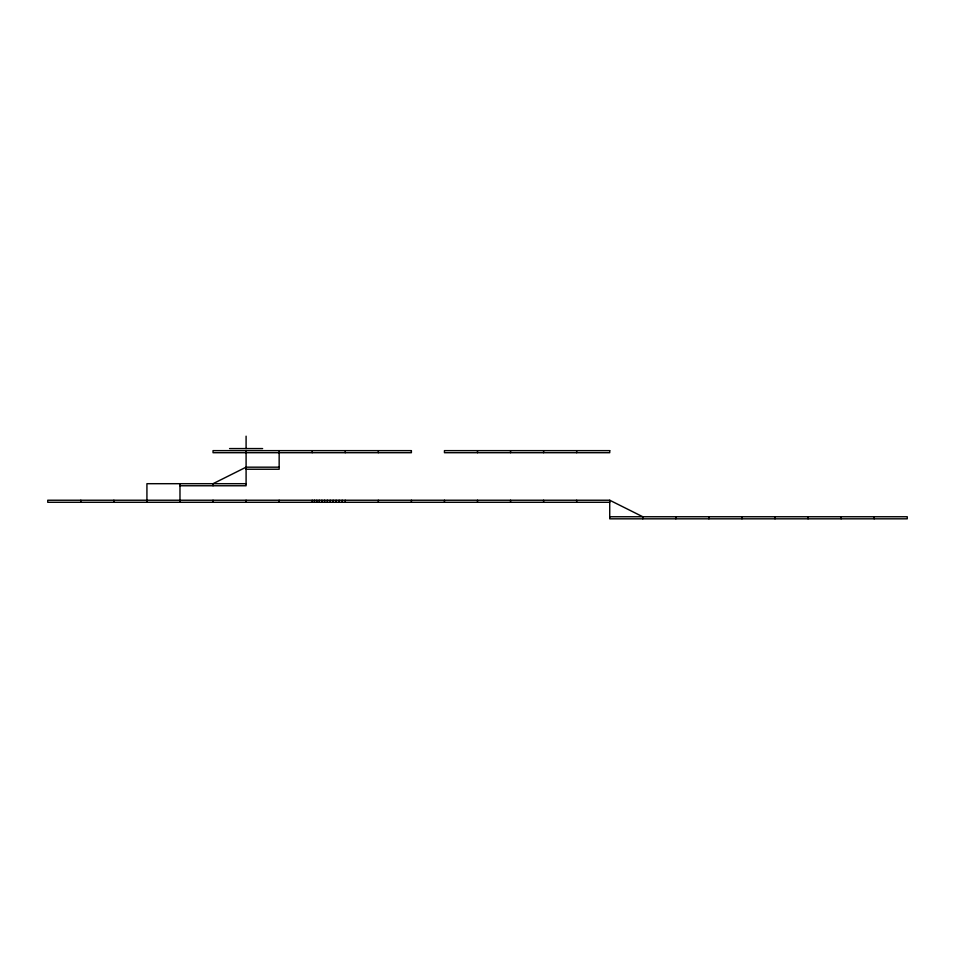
<?xml version="1.0" encoding="UTF-8"?>
<svg xmlns="http://www.w3.org/2000/svg" width="955" height="955" viewBox="0 0 955 955"><rect width="100%" height="100%" fill="white"/><g stroke="black" fill="none" stroke-linecap="round" stroke-linejoin="round"><path stroke-width="1.43" d="M229.57 448.575L262.625 448.575M279.158 467.174L246.092 467.174L213.037 483.696L213.037 485.761M246.092 469.239L279.158 469.239L279.158 450.641M246.092 483.696L146.927 483.696L146.927 502.294M179.982 485.761L246.092 485.761L246.092 450.641M642.787 518.828L642.787 516.75L609.732 500.229L47.75 500.229L47.75 502.294L609.732 502.294M609.732 516.75L907.25 516.75L907.25 518.828L609.732 518.828L609.732 500.229M874.195 516.75L874.195 518.828M841.14 516.75L841.14 518.828M808.073 516.75L808.073 518.828M775.018 516.75L775.018 518.828M741.963 516.75L741.963 518.828M708.908 516.75L708.908 518.828M675.842 516.75L675.842 518.828M576.677 450.641L576.677 452.706M576.677 500.229L576.677 502.294M543.61 450.641L543.61 452.706M543.61 500.229L543.61 502.294M510.555 450.641L510.555 452.706M510.555 500.229L510.555 502.294M477.5 450.641L477.5 452.706M477.5 500.229L477.5 502.294M444.445 500.229L444.445 502.294M411.39 500.229L411.39 502.294M378.323 450.641L378.323 452.706M378.323 500.229L378.323 502.294M345.268 450.641L345.268 452.706M345.268 500.229L345.268 502.294M342.212 500.229L342.212 502.294M339.168 500.229L339.168 502.294M336.148 500.229L336.148 502.294M333.164 500.229L333.164 502.294M330.239 500.229L330.239 502.294M327.374 500.229L327.374 502.294M324.593 500.229L324.593 502.294M321.895 500.229L321.895 502.294M319.292 500.229L319.292 502.294M316.809 500.229L316.809 502.294M314.446 500.229L314.446 502.294M312.213 450.641L312.213 452.706M312.213 500.229L312.213 502.294M279.158 500.229L279.158 502.294M246.092 436.172L246.092 448.575M246.092 500.229L246.092 502.294M213.037 500.229L213.037 502.294M179.982 483.696L179.982 502.294M113.86 500.229L113.86 502.294M80.805 500.229L80.805 502.294M411.39 450.641L213.037 450.641L213.037 452.706L411.39 452.706L411.39 450.641M609.732 450.641L444.445 450.641L444.445 452.706L609.732 452.706L609.732 450.641"/></g></svg>
